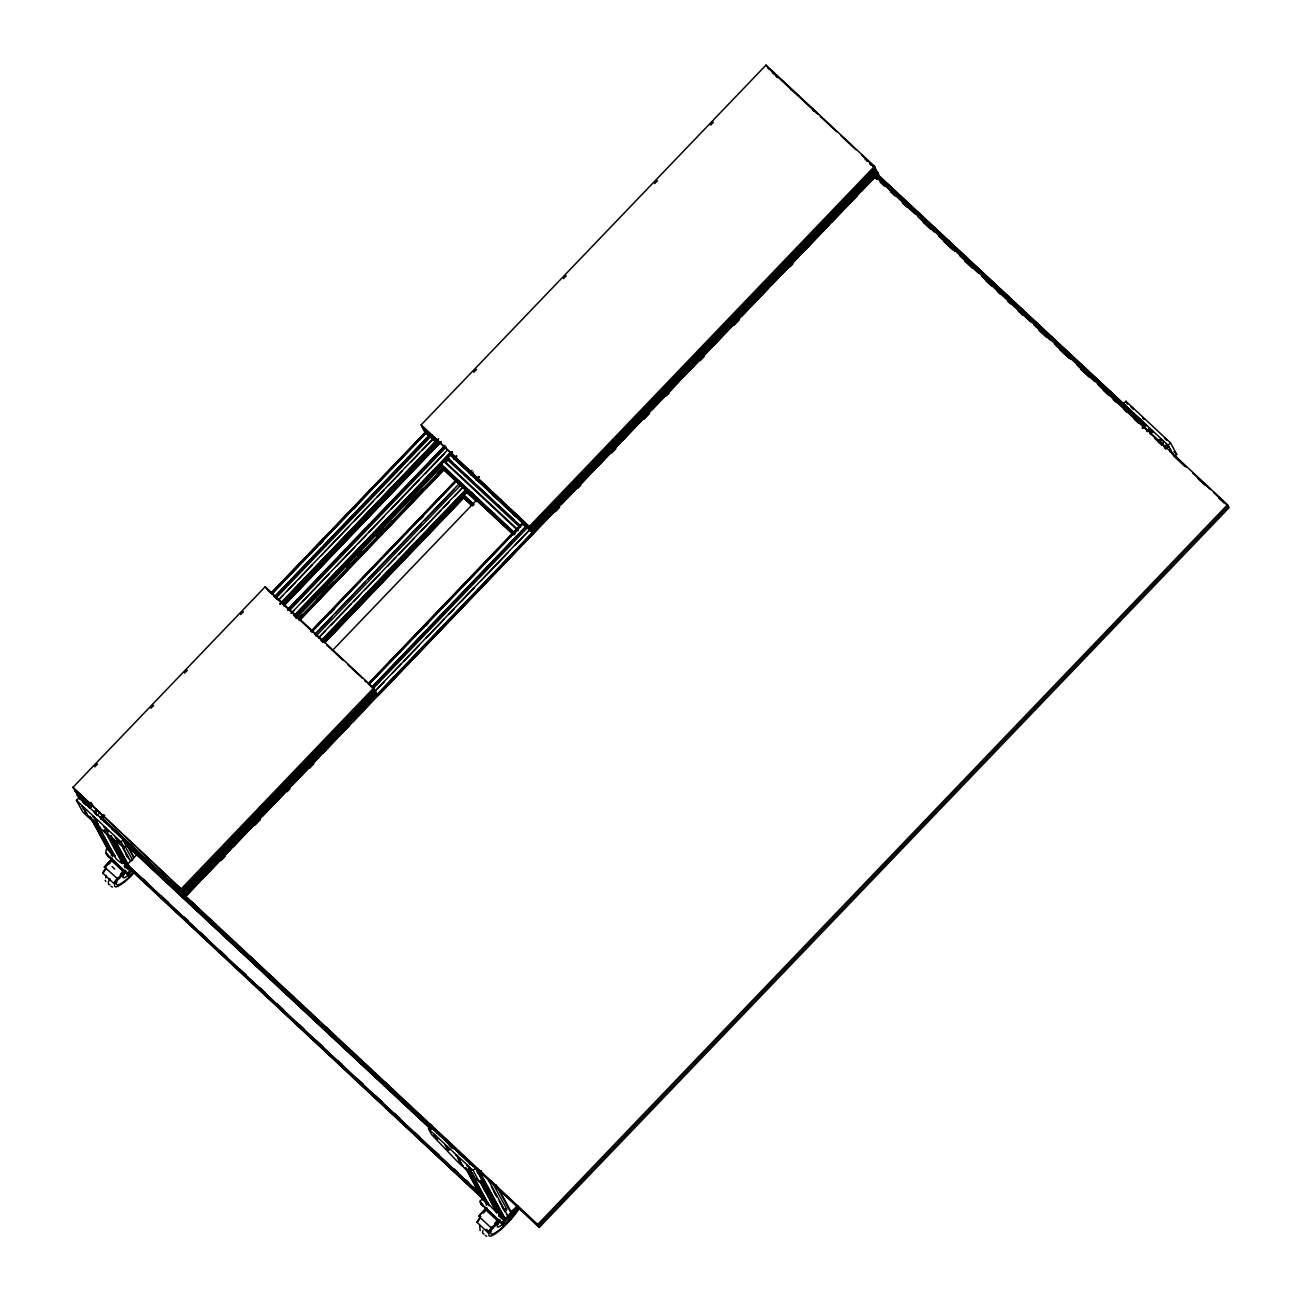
<?xml version="1.0" encoding="UTF-8"?>
<svg xmlns="http://www.w3.org/2000/svg" width="1302" height="1302" viewBox="0 0 1302 1302"><rect width="100%" height="100%" fill="white"/><g stroke="black" fill="none" stroke-linecap="round" stroke-linejoin="round"><path stroke-width="1.5" d="M482.358 1204.301L482.489 1205.717L482.44 1203.797M479.722 1225.735L480.145 1230.699M488.396 1203.341L487.941 1204.48M499.317 1216.686L500.586 1215.401M501.075 1215.401C499.691 1219.03 496.827 1213.122 500.521 1214.278M113.876 854.128C108.668 856.309 115.715 850.076 112.232 856.049M176.323 887.134L102.061 817.868L101.279 819.072L104.241 821.839M127.808 866.579L128.605 865.358M454.072 1148.071L453.812 1146.46M480.584 1193.706L480.194 1195.643L481.105 1194.715M516.129 1208.354L510.921 1216.442A6.022 1.204 -47 0 1 507.275 1221.878A6.022 1.204 -47 0 1 502.507 1225.101L502.67 1225.247A6.022 1.204 -47 0 0 507.438 1222.025A6.022 1.204 -47 0 0 510.986 1216.556L509.456 1213.724M515.299 533.429L441.053 464.163L440.646 466.1L513.427 533.983M470.38 494.923L467.418 492.156L464.293 494.255C470.738 488.803 461.526 493.8 463.121 496.632M512.972 534.292L441.557 467.776L441.98 466.116M463.984 495.802L463.219 496.599M471.519 505.274L464.033 498.308L464.179 496.859M481.138 1180.556L500.521 1216.247C500.863 1222.497 510.335 1217.142 507.194 1214.961M109.222 863.877L112.477 859.792M120.386 874.293L123.657 870.224M483.514 1213.106L486.769 1209.037M494.679 1223.538L497.95 1219.469M454.219 1148.966L438.79 1134.286M489.422 1204.985L496.843 1212.813L497.803 1211.918M445.43 461.526L447.383 459.834L446.147 461.543M468.102 491.782L468.102 492.498M113.892 854.909L112.525 856.423M488.071 1204.724L488.331 1202.934M1170.352 452.054L1170.319 450.199L1171.133 450.883M443.933 461.543L518.001 530.63M451.159 455.277L451.029 454.138L449.971 454.854L524.885 525.178M129.126 867.669L481.463 1197.205L482.163 1196.603M125.903 871.51L118.156 879.322L104.339 866.904L112.281 858.311M499.675 1219.779L491.733 1228.372L478.631 1216.149L486.557 1207.556M104.518 867.051L112.444 858.49M478.81 1216.296L486.736 1207.735M499.545 1219.681L491.619 1228.242L500.196 1220.739L492.449 1228.567M72.896 787.401L265.152 586.811L373.674 688.058L374.455 689.507L182.215 890.096L72.896 787.401L182.215 890.096M421.083 424.989L530.386 527.668L421.083 424.989L765.999 65.1L874.521 166.347L875.302 167.779L530.5 528.482M94.737 766.894L97.536 763.965M150.869 708.321L153.669 705.391M184.542 673.183L187.358 670.253M240.675 614.609L243.474 611.68M473.749 372.307L476.548 369.377M563.473 278.677L566.272 275.747M654.613 183.582L657.412 180.653M710.697 125.057L713.496 122.144M425.835 431.727L271.288 592.98L426.014 431.841M271.548 593.175L426.193 431.987M426.421 432.183L271.776 594.168M272.102 593.663L426.649 432.41M320.113 544.236L322.912 541.307M353.835 509.066L356.634 506.136M124.211 847.748L121.07 841.971L123.413 839.53L126.554 845.307L124.211 847.748L105.055 832.743L82.758 811.943L76.476 800.388L78.836 797.882L79.341 798.891M274.901 596.267L429.448 435.014M275.064 596.544L321.431 548.158M324.231 545.229L355.153 512.988M359.368 508.577L429.611 435.291M275.373 597.097L429.92 435.844M276.138 597.911L432.085 435.177M278.4 600.027L433.127 438.448M278.709 599.945L282.925 595.551M287.14 591.157L295.57 582.352M298.386 579.423L312.431 564.759M320.862 555.97L348.969 526.659M354.583 520.784L372.844 501.726M377.059 497.331L384.09 490.008M388.305 485.597L402.351 470.95M410.781 462.145L419.211 453.356M422.027 450.427L433.664 438.855M279.963 603.77L435.926 441.053M280.223 604.014L438.497 438.774M280.337 604.128L438.579 438.937M281.981 602.891L437.814 440.06M91.775 803.546C89.024 809.193 86.144 804.197 91.14 802.292M282.176 603.103L438.042 440.288M438.221 440.483L282.388 603.347L438.416 440.727M85.297 803.139L88.829 807.077L91.335 803.594M290.851 595.437L306.295 579.309M320.357 564.645L337.218 547.052M351.263 532.404L366.708 516.276M380.77 501.612L396.215 485.483M410.276 470.819L427.137 453.242M282.86 604.161L438.807 441.443M351.556 532.941L355.772 528.547M91.872 804.571C87.25 807.565 90.033 810.186 92.686 805.222M295.587 592.003L302.617 584.679M322.278 564.157L325.093 561.227M330.708 555.352L336.339 549.493M351.784 533.364L358.815 526.041M365.846 518.717L370.061 514.306M384.106 499.659L392.537 490.854M412.197 470.331L415.012 467.402M419.228 463.007L426.259 455.667M89.301 807.728L92.296 804.49M283.38 605.121L439.327 442.403M89.513 807.924L92.426 805.059M284.91 604.226L318.616 569.039M322.75 564.563L408.535 475.214M412.669 470.738L439.458 442.973M89.692 808.07L92.621 805.222M96.543 808.9L94.053 812.253M289.028 608.067L444.975 445.349M287.791 609.808L336.958 558.509M339.773 555.563L369.28 524.787M372.079 521.858L425.477 466.149M429.693 461.754L443.738 447.091M288.084 610.361L444.047 447.644M310.755 587.267L313.57 584.338M400.674 493.442L403.49 490.512M100.221 812.35L97.243 815.589L94.981 813.473L97.78 810.544M290.265 609.71L446.212 446.993M291.127 613.291L447.253 450.248M291.436 613.226L294.252 610.28M302.682 601.491L329.373 573.645M336.404 566.305L354.665 547.247M358.88 542.853L365.911 535.529M368.71 532.583L384.171 516.471M391.186 509.131L419.293 479.82M424.908 473.944L444.584 453.422M103.021 814.938C97.878 817.184 101.93 821.741 104.111 816.077M294.089 615.569L450.053 452.852M100.466 818.112L103.265 815.182M294.35 615.813L450.297 453.096M100.71 818.356L103.395 815.312M294.594 616.058L451.827 451.745M100.824 818.47L103.623 815.54M294.708 616.172L452.054 451.973M101.1 818.779L103.737 815.654M294.984 616.464L452.168 452.087M101.231 818.925L104.746 815.068M302.162 610.166L319.023 592.573M333.068 577.925L348.529 561.797M362.574 547.133L378.036 531.004M392.081 516.341L408.942 498.764M422.987 484.1L438.448 467.971M295.587 617.441L441.703 464.977M444.503 462.047L448.718 457.653M296.091 618.385L442.208 465.937M446.423 461.526L449.239 458.597M322.896 591.596L327.111 587.186M346.771 566.663L349.587 563.733M358.017 554.945L360.817 551.999M376.278 535.887L383.309 528.547M411.399 499.236L415.615 494.841M298.125 618.938L302.341 614.528M316.386 599.88L333.247 582.287M347.292 567.623L362.753 551.495M376.799 536.831L392.26 520.719M406.305 506.055L423.166 488.462M437.212 473.798L442.826 467.939M298.549 618.873L443.266 467.874M347.585 568.177L351.8 563.766M437.505 474.351L441.72 469.957M318.323 599.376L322.538 594.981M328.153 589.122L333.768 583.247M347.813 568.6L356.243 559.795M363.274 552.471L367.49 548.077M380.135 534.878L388.566 526.073M408.242 505.55L411.041 502.621M416.656 496.762L422.287 490.903M437.732 474.774L443.364 468.899M299.069 619.817L443.787 468.834M453.617 458.564L456.432 455.635M300.404 618.759L314.563 604.193M318.665 599.701L337.039 580.741M339.855 577.795L370.761 545.554M374.976 541.16L404.483 510.368M408.584 505.876L443.819 469.322M300.599 618.922L444.063 469.517L299.411 620.549M453.959 459.297L456.823 456.351M311.097 631.258L455.912 480.308M311.276 631.34L456.058 480.422M311.455 631.486L456.253 480.601M311.666 631.682L456.367 480.698M311.91 631.893L456.611 480.91M330.399 613.275L334.614 608.864M420.318 519.449L423.134 516.52M314.693 634.497L459.411 483.514M469.241 473.261L472.04 470.331M316.24 633.293L331.701 617.164M335.916 612.77L365.406 581.978M368.222 579.048L421.604 523.339M424.419 520.409L453.926 489.633M315.947 636.141L460.648 485.158M470.478 474.888L473.293 471.959M318.388 637.931L463.089 486.948M319.918 636.727L325.549 630.852M331.164 624.993L350.824 604.47M353.639 601.54L360.67 594.217M364.885 589.806L380.33 573.694M387.361 566.354L395.792 557.565M398.591 554.636L414.052 538.507M421.083 531.183L440.743 510.661M443.559 507.731L449.174 501.856M454.789 495.997L463.219 487.208M111.354 855.333L112.477 854.161M321.171 640.535L465.872 489.552M321.431 640.779L466.132 489.796M475.962 479.527L478.778 476.597M321.675 641.023L466.246 489.91M476.207 479.771L478.892 476.727M321.887 641.251L466.49 490.154M476.32 479.885L479.136 476.955M322.066 641.43L466.686 490.366M322.261 641.674L466.848 490.528M329.243 635.132L344.704 619.02M358.75 604.356L374.195 588.227M388.256 573.564L405.101 555.987M419.163 541.323L434.608 525.194M448.653 510.53L462.715 495.883M322.652 642.407L468.769 489.959M329.536 635.685L332.352 632.756M363.258 600.499L366.074 597.569M451.761 508.154L454.577 505.225M329.764 636.108L335.395 630.249M342.41 622.909L346.625 618.515M360.67 603.851L369.101 595.063M377.531 586.274L380.347 583.345M395.808 567.216L402.823 559.876M419.683 542.299L425.298 536.424M430.929 530.565L436.544 524.706M449.19 511.507L459.02 501.254M463.658 496.778L324.393 642.195L351.312 614.528M354.111 611.598L385.018 579.357M390.535 573.401L439.816 522.183M444.031 517.789L462.291 498.731M324.703 642.472L463.87 497.413M324.865 642.586L464.049 497.494M137.117 854.291L127.287 864.561L480.357 1193.967M332.401 650.528L477.118 499.545M103.574 836.128L112.297 852.192C110.572 857.432 106.976 842.313 105.934 851.736L105.967 853.445L126.489 872.6L128.231 872.535L131.014 869.606M105.967 853.445L127.287 874.033L129.012 873.967L131.811 871.054M368.254 683.778L522.851 522.525M368.368 683.81L523.062 522.672M368.612 684.006L523.258 522.851M368.824 684.201L523.371 522.948M369.068 684.429L523.616 523.16M425.494 626.213L428.309 623.284M514.013 533.853L518.229 529.458M371.867 687.033L526.415 525.764M372.03 687.31L426.828 630.135M429.627 627.206L515.332 537.775M519.547 533.381L526.578 526.041M372.323 687.863L526.871 526.61C529.686 529.816 523.795 524.022 526.919 526.789M181.434 888.648L527.652 527.408C538.784 535.871 508.171 508.561 527.684 527.359M181.499 889.738L184.184 886.695M198.213 872.047L205.228 864.723M230.487 838.374L234.702 833.98M248.731 819.332L251.53 816.403M258.545 809.079L262.76 804.685M289.418 776.871L295.033 771.012M320.292 744.663L324.507 740.268M338.536 725.621L342.751 721.227M349.766 713.919L353.965 709.525M529.605 526.22L874.521 166.347M208.287 862.51L211.103 859.58M537.759 518.701L540.574 515.771M777.522 268.537L780.321 265.608M867.246 174.907L870.062 171.978M527.863 526.561L527.082 525.487L529.735 527.619L543.634 512.988M549.33 507.015L554.847 501.286M575.972 479.217L582.971 471.91M595.519 458.874L599.799 454.349M606.732 447.156L612.428 441.183M624.96 428.146L630.656 422.173M639.054 413.385L645.987 406.208M668.512 382.674L672.711 378.28M685.243 365.244L690.857 359.385M696.554 353.412L702.152 347.553M716.084 333.052L720.38 328.543M728.794 319.755L737.127 311.113M762.451 284.65L756.755 290.623L762.549 284.829M776.383 270.149L780.679 265.624M787.677 258.317L793.211 252.588M805.905 239.291L810.121 234.913M819.934 224.66L825.533 218.817M846.267 196.911L852.175 191.02M866.107 176.519L870.403 171.994M193.298 878.817L181.971 890.633L182.833 891.512L181.564 889.884M207.23 864.268L211.542 859.792M221.307 849.49L226.987 843.68M247.933 821.806L253.646 815.866M256.445 812.936L261.962 807.175M267.577 801.316L271.89 796.824M277.326 791.014L284.406 783.739M294.236 773.502L301.348 766.081M311.178 755.827L318.095 748.601M337.739 728.111L343.451 722.154M347.601 717.711L351.768 713.463M357.383 707.604L361.696 703.113M367.148 697.302L374.227 690.044M529.686 527.766L543.813 513.053M549.428 507.194L556.328 499.984M566.142 489.731L570.455 485.255M577.47 477.932L583.068 472.089M585.884 469.159L590.083 464.765M595.584 459.02L601.296 453.063M606.748 447.253L613.812 439.995M622.34 431.125L630.738 422.353M639.152 413.564L647.468 404.889M655.882 396.101L660.195 391.625M667.031 384.35L672.808 378.459M677.007 374.065L681.125 369.768M685.324 365.39L691.037 359.433M696.537 353.688L703.65 346.267M713.463 336.03L720.478 328.722M730.292 318.469L737.306 311.162M747.022 301.022L749.822 298.093M768.147 278.97L772.249 274.689M776.464 270.295L780.761 265.803M786.375 259.961L794.692 251.27M805.905 239.568L810.218 235.092M820.032 224.839L828.446 216.067M836.747 207.392L839.66 204.365M846.495 197.09L852.273 191.199M859.287 183.891L862.087 180.962M866.188 176.665L870.501 172.173M182.199 890.959L185.014 888.029M187.814 885.1L196.228 876.311M201.843 870.452L207.457 864.593M220.087 851.427L229.917 841.173M236.931 833.85L242.546 827.991M248.161 822.132L264.99 804.571M273.42 795.782L287.449 781.135M291.648 776.741L298.679 769.433M308.493 759.18L321.122 745.997M328.137 738.673L332.352 734.279M337.967 728.436L343.582 722.577M346.381 719.648L354.795 710.859M363.225 702.071L374.439 690.353L375.09 690.923L374.699 690.141L182.508 890.845M530.158 527.928L528.889 526.61L529.865 528.042L874.96 167.844L875.497 168.772L530.532 528.97L529.361 528.107M182.459 891.203L210.533 861.908M216.148 856.065L244.206 826.77M248.422 822.376L266.666 803.35M269.465 800.421L300.339 768.213M305.954 762.354L334.012 733.059M338.227 728.681L356.471 709.639M360.67 705.245L374.716 690.613M182.264 891.333L374.96 690.695M530.158 528.84L875.351 168.479L529.914 528.091M181.645 890.975L182.801 891.821L530.093 529.198M172.385 882.3L182.801 892.456L185.421 889.201M213.479 859.922L216.278 856.993M375.676 690.711L384.106 681.923M392.537 673.118L400.967 664.329M403.783 661.383L419.228 645.271M426.259 637.931L444.519 618.873M448.734 614.479L454.349 608.62M459.98 602.745L474.026 588.097M481.056 580.757L507.747 552.911M514.778 545.587L530.223 529.458L532.127 531.574L531.037 529.507L875.953 169.732L876.409 171.522M264.339 807.598L267.138 804.669M354.144 713.887L356.943 710.957M537.693 522.379L540.476 519.417M593.777 463.854L596.56 460.908M683.501 370.224L687.7 365.813M774.641 275.129L777.44 272.216M184.461 894.458L183.338 892.375L375.578 691.769L376.701 693.852M531.167 529.768L876.132 169.944M193.168 883.033L195.984 880.103M204.398 871.331L207.213 868.401M222.642 852.289L226.857 847.895M282.99 789.337L285.789 786.408M294.203 777.62L297.019 774.69M312.447 758.578L316.663 754.183M372.795 695.626L375.594 692.697L377.58 695.528L376.929 694.731M536.587 524.625L531.118 530.646L876.181 170.171M550.697 509.945L554.912 505.567M610.996 447.042L615.195 442.647M643.172 413.418L646.036 410.472M700.72 353.412L706.335 347.569M791.86 258.317L796.059 253.939M861.875 185.226L864.772 182.247M183.647 892.993L375.952 692.518M183.452 893.546L376.278 693.071L184.038 893.725M531.965 531.297L876.93 171.408L531.444 531.346M186.023 898.266L186.837 898.917L182.247 893.888L185.877 897.208L183.956 894.588L376.538 693.559L183.794 893.888M184.233 894.799L201.24 877.19M204.04 874.26L291.046 783.478M293.845 780.549L351.377 720.511M354.193 717.581L376.376 693.917M531.818 530.923L876.669 170.92L531.574 531.509L561.406 501.221M562.952 499.708L620.452 439.734M623.251 436.805L680.734 376.831M683.534 373.902L710.176 346.104M712.975 343.175L770.475 283.201M773.274 280.272L799.916 252.474M802.716 249.545L860.199 189.571M862.998 186.642L877.206 172.189L877.987 173.345L185.34 896.118L180.962 891.284M187.488 892.391L191.606 887.915M198.701 880.673L202.835 876.197M205.716 873.365L214.065 864.479M228.175 849.929L236.508 841.059M242.205 835.282L247.738 829.341M259.049 817.721L270.181 805.922M277.293 798.679L281.411 794.204M288.523 786.978L292.641 782.486M295.538 779.654L303.871 770.768M313.782 760.612L327.811 745.981M332.01 741.587L339.041 734.263M348.855 724.01L361.484 710.827M368.499 703.519L372.714 699.125M376.929 694.536L543.618 520.767M552.015 511.979L554.831 509.049M557.63 506.136L567.314 496.029M570.243 492.97L577.258 485.646M588.471 473.944L599.604 462.161M606.699 454.935L610.833 450.443M617.929 443.217L622.047 438.741M624.927 435.91L633.26 427.04M643.155 416.884L657.184 402.269M661.383 397.875L668.398 390.551M678.212 380.314L690.825 367.148M697.839 359.84L702.038 355.446M707.653 349.603L711.771 345.111M716.067 340.815L724.4 331.945M734.295 321.806L746.827 308.541M752.523 302.78L758.041 296.84M767.952 286.684L781.965 272.053M788.979 264.745L793.178 260.351M797.394 255.973L805.661 247.331M807.207 245.72L815.622 236.948M825.435 226.711L837.967 213.447M843.663 207.685L849.181 201.745M857.676 193.054L871.608 178.341M875.302 170.969L877.727 172.857L185.03 895.548L877.564 172.58M203.421 877.011L214.667 865.293M234.344 844.77L244.174 834.501M263.834 813.978L275.08 802.244M293.341 783.186L304.587 771.468M322.847 752.41L334.093 740.675M353.753 720.152L364.999 708.434M377.645 695.235L877.971 173.378M185.47 896.411L878.069 173.622L876.702 172.206M185.535 896.508L199.58 881.845M202.396 878.915L230.503 849.604M233.302 846.658L259.993 818.812M262.809 815.882L289.5 788.019M292.315 785.09L319.006 757.243M323.221 752.849L349.912 724.986M352.728 722.057L365.374 708.858M378.019 695.675L559.258 506.559M562.073 503.63L588.764 475.783M592.98 471.373L619.671 443.526M622.486 440.597L649.177 412.734M651.993 409.805L678.684 381.958M682.899 377.564L709.59 349.701M712.406 346.771L739.097 318.925M741.912 315.979L768.603 288.133M771.419 285.203L798.11 257.34M802.325 252.946L829.016 225.1M831.832 222.17L857.123 195.772M861.338 191.378L878.069 173.622M875.335 177.511C877.304 171.018 882.463 177.544 876.572 179.09M221.047 860.589L225.262 856.179M254.769 825.403L260.4 819.528M287.091 791.681L289.89 788.752M309.567 768.229L313.782 763.835M555.433 511.686L559.648 507.292M577.925 488.234L580.725 485.288M611.631 453.047L615.846 448.653M643.953 419.325L649.568 413.466M666.429 395.873L669.244 392.944M700.15 360.687L704.366 356.292M733.872 325.5L739.487 319.641M790.07 266.861L792.885 263.932M875.774 177.446L878.183 173.784M876.295 178.39L879.094 175.461M876.213 178.797L879.468 176.209M876.327 178.895L879.306 176.095M481.74 1179.579L479.396 1182.037L457.116 1161.238L431.678 1134.66L428.537 1128.883L430.881 1126.425L432.459 1129.322M1123.545 403.701L1125.888 401.26L1170.465 442.843L1176.748 454.414L1174.404 456.856L1168.122 445.3L878.573 175.298M1142.147 428.195L1145.825 424.647L877.467 174.631M1146.183 424.843L1143.123 427.609L1146.183 424.843L1143.921 428.277M1143.465 427.853L1146.378 425.022M1143.677 428.049L1146.492 425.119M1146.704 430.881L1149.715 428.244M1147.176 431.711L1149.992 428.781L1153.019 431.694M1150.398 434.315L1152.921 431.206M1157.885 441.297L1161.107 438.79L1158.048 441.573M1158.357 442.127L1161.156 439.197L1164.2 442.127M1159.122 442.94L1161.937 440.011M1161.384 445.056L1164.053 441.541M1161.709 444.991L1164.102 441.622M1164.362 447.335C1166.527 441.948 1170.905 446.147 1165.453 448.474M1164.606 447.579L1167.422 444.649M1164.737 447.693L1167.536 444.763M1164.964 447.937L1167.666 444.893M1165.176 448.148L1167.878 445.105M479.396 1182.037L473.131 1170.465L475.474 1168.024L474.514 1167.129M1165.388 448.393L1170.465 442.843M1165.843 449.206L1168.236 445.919M478.208 1173.411L481.105 1170.547M481.301 1170.628L478.485 1173.607M518.684 1207.166L503.304 1223.213L501.579 1223.278L481.04 1204.122L480.226 1200.981L483.026 1198.052M486.769 1203.406L486.802 1204.529L487.713 1204.236L487.876 1202.462M504.785 1211.739L506.966 1209.46L491.472 1180.914M495.932 1184.608L510.579 1212.211L517.447 1205.994M480.259 1202.674L500.782 1221.829L502.523 1221.764L517.887 1205.717M1227.526 504.753L1229.104 507.634L539.272 1227.412L537.71 1224.515L1227.526 504.753L875.546 176.405L914.948 213.87M125.757 871.363L118.156 879.322M128.719 866.92L481.675 1197.059L127.808 866.481M481.268 1195.871L481.463 1197.205M127.824 873.04L126.294 873.121M501.986 1222.025L500.163 1222.106M502.116 1222.269L500.293 1222.204M130.9 869.541C129.191 871.184 124.374 866.904 126.88 865.944M115.292 855.609C112.835 859.19 128.784 867.816 121.346 860.638L125.041 860.508M450.557 454.317L522.135 520.637M464.391 498.194L467.467 500.896M129.582 868.792L481.284 1197.319M511.36 1212.325L497.869 1187.294M117.668 878.411A20.474 4.118 -47 0 0 114.901 882.675L113.811 883.407L102.63 872.991L103.721 872.242M493.132 1226.077A20.474 4.118 -47 0 0 489.194 1231.904L488.104 1232.652L476.923 1222.22L478.013 1221.488A20.474 4.118 -47 0 1 479.722 1218.737M503.744 1219.111L478.566 1172.728L479.999 1172.386L505.192 1218.786M125.61 864.837C121.558 865.993 127.938 869.15 126.473 865.26M486.785 1204.545L485.646 1203.52L486.639 1201.486L472.056 1174.664M104.339 866.904L105.202 867.23L111.5 860.589L122.567 870.957M478.631 1216.149L479.331 1216.328M129.305 869.801L110.898 835.917M1164.509 437.911L1166.95 440.32L1164.672 438.237M450.964 454.105L522.053 520.214M127.026 866.481L125.041 867.783M487.632 1202.251L485.858 1202.592L482.651 1199.516L466.083 1168.04L475.848 1185.715M110.979 886.239L112.444 887.053M485.272 1235.468L486.736 1236.298M434.038 440.336L435.828 442.159M81.196 798.582L77.225 794.952L78.673 796.385M172.515 881.698L171.246 880.233L172.515 881.421M175.64 887.15L173.736 884.839L175.103 886.32M453.275 1147.388L111.663 828.772M430.181 434.705L433.599 437.895M427.805 434.347L424.973 432.085L429.351 436.235M450.215 454.61L522.997 522.493L450.346 454.496L523.274 522.248L522.704 521.305M78.592 794.334L77.404 793.423M126.001 872.975L108.18 856.358M878.573 174.517L877.092 172.645M1168.219 446.326L1169.163 447.221M1169.782 449.223L1170.742 450.118M88.536 806.524L89.887 808.184M524.804 525.145L523.713 524.283M875.449 168.755L872.926 165.94M424.501 431.222L425.705 432.41M185.242 896.069L184.672 895.32M175.444 885.018L180.587 889.217M460.208 1154.614L454.886 1148.95L456.937 1150.724M423.101 427.609L421.994 426.617L424.24 428.976M775.65 75.044L774.771 74.002M875.921 169.683L874.277 168.235M532.616 532.42L533.055 533.267L532.241 532.013M74.735 790.363L74.279 789.484L75.874 791.404M81.993 800.339L76.753 794.09L77.534 795.294M776.61 75.711L777.864 77.453M522.118 523.095L526.317 527.001L524.315 524.95M277.798 599.506L276.773 598.383M373.609 689.083L371.737 687.277M175.217 886.743L174.289 885.767M523.176 522.167L522.086 521.321M80.04 797.166L79.617 796.336M179.627 888.469L180.132 889.412M424.468 430.327L433.371 438.514M433.55 438.839L424.485 430.344M867.669 160.96L866.546 160.065L867.344 160.797M870.615 163.759L875.074 167.991M433.403 439.913L434.819 441.329M434.917 441.15L433.143 438.725M521.646 520.035L523.306 521.467L522.753 520.849M75.207 791.16L77.225 793.26M85.216 800.567L84.272 798.744L85.672 800.6M182.638 893.53L174.598 885.734M84.256 800.649L88.243 805.141M176.958 887.899L175.135 885.588M88.91 806.443L79.031 796.84L81.212 798.777M776.252 75.728L774.12 73.84M871.494 164.947L872.617 165.81M873.854 168.674L874.83 169.439M1148.852 428.618L1151.261 430.523M425.119 430.555L426.324 431.483L425.673 430.474M432.964 438.562L431.776 437.651L432.476 438.725M527.701 525.699L521.044 519.579M524.364 524.983L532.73 532.909M275.861 597.862L274.087 596.283M83.621 798.468L76.606 791.925M79.031 796.368L85.59 802.585M181.483 893.091L183.907 894.979M177.3 890.015L179.725 891.903M459.606 1153.8L462.796 1156.322L460.55 1154.109M477.183 1171.979L478.094 1172.842M777.587 76.769L778.173 77.355L777.034 76.118M432.964 436.951L431.873 435.779L433.468 437.618M425.103 432.215L424.468 431.222M372.828 688.546L374.699 690.141M185.014 895.76L180.425 891.675M424.957 430.409L422.955 428.325L423.834 430.067M814.401 111.467L813.148 110.296M422.434 427.479L422.938 427.984M433.354 437.521L434.25 439.067M435.779 441.866L434.201 439.002M87.332 803.383L85.411 801.576M877.076 172.613L875.904 171.213M374.602 691.053L375.546 691.736M77.241 793.96L75.158 791.144M1142.603 417.437L1144.653 419.521L1143.888 418.918M171.604 880.933L173.28 882.154M876.816 171.506L875.009 169.585M520.328 519.156L518.945 517.415L519.612 518.18M370.435 686.056L371.298 686.854M84.679 800.209L87.494 803.692M1152.27 431.076L1150.919 429.92L1152.612 431.678M772.77 72.733L773.762 73.677M183.436 892.57L375.741 692.094M775.178 74.507L771.516 71.398M873.414 166.656L874.879 167.763M768.18 67.916L817.33 113.697M531.786 532.095L532.469 532.664L531.004 531.362M376.311 694.357L374.911 693.12M178.358 886.808L179.985 888.55M773.827 72.766L778.287 76.932M781.249 79.699L799.086 96.332M802.065 99.115L818.405 114.364M820.293 116.464L836.649 131.73M841.108 135.88L855.984 149.763M861.924 155.296L875.302 167.779M767.659 67.623L769.157 69.104M776.025 75.223L778.108 77.29M865.114 158.584L866.53 159.902M864.609 158.388L866.058 159.723M869.671 163.808L871.119 165.159M878.101 175.477L1145.532 424.777M877.873 175.672L1145.321 424.94M1173.769 451.631L1176.748 454.414M877.76 175.77L1145.076 425.152M877.515 176.014L1144.832 425.396M886.646 184.754L889.624 187.521M907.445 204.154L911.905 208.304M928.228 223.537L932.688 227.704M968.639 261.49L971.601 264.273M1002.491 292.82L1005.469 295.587M1023.291 312.203L1027.734 316.37M1045.571 332.986L1050.014 337.153M1066.354 352.386L1069.333 355.153M1084.468 369.556L1087.447 372.323M1118.337 400.87L1121.299 403.653M917.91 216.637L934.25 231.886M938.709 236.036L955.05 251.27M959.493 255.436L978.811 273.436M981.773 276.219L1030.793 321.936M1033.755 324.703L1050.096 339.936M1054.555 344.102L1070.879 359.336M1076.819 364.885L1094.657 381.502M1097.619 384.285L1146.623 430.002M1149.601 432.769L1165.941 448.002M1171.881 453.552L1186.724 467.402M1192.665 472.952L1210.486 489.568M1213.464 492.335L1228.307 506.201L538.491 1225.963L186.511 897.615M880.087 182.068L884.546 186.219M890.487 191.768L894.93 195.918M902.367 202.852L906.81 207.002M923.151 222.235L930.588 229.168M943.95 241.635L952.852 249.951M964.733 261.035L972.171 267.968M985.533 280.435L991.473 285.968M997.413 291.518L1000.375 294.285M1007.813 301.218L1010.775 303.984M1018.213 310.918L1022.656 315.068M1038.996 330.301L1046.417 337.234M1059.795 349.701L1068.698 358.017M1080.579 369.101L1089.497 377.417M1102.859 389.884L1108.799 395.417M1113.259 399.584L1116.221 402.351M1123.659 409.267L1126.621 412.05M1134.042 418.967L1138.501 423.134M1154.841 438.367L1162.263 445.3M1175.625 457.767L1184.543 466.083M1197.905 478.55L1205.343 485.467M1218.705 497.934L1224.645 503.483M432.394 437.358L433.257 438.107M425.689 431.776L424.061 430.441M432.606 439.197L431.873 438.611M492.091 494.614L496.632 498.666M512.972 513.916L515.95 516.682M523.941 524.771C519.368 519.856 523.534 524.234 522.314 522.883M529.393 529.784L530.37 530.842L529.572 529.963M520.068 525.536L447.286 457.653L451.875 462.047M454.854 464.83L472.675 481.447M477.118 485.613L493.458 500.847M497.917 504.997L514.257 520.247M517.22 523.013L520.198 525.78M447.139 459.346L519.905 527.229M444.958 461.624L517.724 529.507M470.982 492.286L473.944 495.069M491.765 511.686L494.744 514.453M440.808 464.423L514.957 533.82M440.613 464.668L513.281 532.681M440.434 464.912L513.134 532.909M440.32 465.123L513.037 533.153L440.255 465.367M441.166 467.044L513.948 534.927M466.197 491.896L476.597 501.595M463.512 494.695L473.912 504.395M463.268 494.955L473.57 504.785M463.073 495.216L473.375 505.03M462.894 495.444L473.228 505.257M462.78 495.655L473.114 505.502L462.715 495.899M463.626 497.576L472.545 505.892M273.306 595.242L323.921 642.342M326.883 645.125L343.24 660.374M347.699 664.541L362.574 678.407M368.515 683.957L374.455 689.507M267.268 589.773L268.7 591.108M270.181 592.377L270.816 592.947L265.152 586.811M274.25 596.153L275.096 596.967M364.723 680.734L366.155 682.053M375.399 693.299L376.831 694.633M180.36 888.729L181.906 890.584M173.264 883.13L174.191 884.025M182.378 892.342L183.37 893.384M87.625 804.473L84.06 801.348L86.941 804.229M537.71 1224.515L185.714 896.183L187.293 899.064M101.833 818.128L178.341 889.494M190.938 901.244L195.284 905.541M210.24 919.261L216.067 924.925M229.445 937.391L236.866 944.324M249.626 955.993L252.588 958.777M253.206 959.558L256.168 962.341M268.928 974.01L273.387 978.16M287.368 991.424L294.171 997.56M306.784 1009.31L311.129 1013.591M326.086 1027.327L333.41 1034.374M346.771 1046.841L357.171 1056.54M365.471 1064.059L368.433 1066.843M369.052 1067.624L372.014 1070.407M384.774 1082.076L389.233 1086.226M405.557 1101.476L411.497 1107.009M424.11 1118.76L426.975 1121.657M429.318 1123.642L432.297 1126.409M435.877 1129.973L449.239 1142.44M101.621 818.372L175.786 887.769L174.354 886.044M178.748 890.552L184.786 895.971M101.442 818.616L183.061 894.93M189.002 900.463L453.356 1147.062M539.272 1227.412L78.315 797.003L88.243 806.622M86.062 805.173L83.035 802.244M471.861 1164.769L473.977 1166.738L466.067 1159.366L468.036 1161.091M123.934 840.587L434.347 1130.136M124.455 841.531L440.792 1136.63M445.251 1140.78L452.673 1147.713M458.613 1153.246L460.875 1155.362M127.238 844.689L130.216 847.456M133.178 850.222L140.6 857.155M146.54 862.689L150.999 866.855M155.459 871.005L161.399 876.539M165.859 880.705L171.799 886.239M179.22 893.172L182.199 895.939M185.161 898.706L194.079 907.022M202.982 915.339L214.863 926.422M225.262 936.122L235.662 945.822M249.024 958.288L256.445 965.221M263.867 972.138L266.845 974.905M271.304 979.071L277.245 984.605M283.185 990.155L289.125 995.688M295.066 1001.238L309.909 1015.088M318.827 1023.405L330.708 1034.488M341.108 1044.188L351.491 1053.888M364.869 1066.354L372.291 1073.271M379.712 1080.204L384.171 1084.354M387.15 1087.137L394.571 1094.054M399.03 1098.221L404.971 1103.754M410.911 1109.304L415.354 1113.454M418.333 1116.221L425.754 1123.154M124.032 842.085L431.45 1128.867M449.288 1145.5L452.25 1148.266M126.896 844.982L143.236 860.215M146.198 862.982L217.483 929.482M220.461 932.265L238.282 948.881M242.742 953.031L259.179 968.2M263.525 972.431L279.979 987.583M282.843 990.448L333.328 1037.548M336.307 1040.314L354.225 1056.866M358.571 1061.097L375.025 1076.249M379.37 1080.497L429.872 1127.597M124.553 843.045L431.011 1129.192M124.943 843.777L430.946 1129.192M76.476 800.388L121.07 841.971M428.537 1128.883L473.131 1170.465M143.448 879.224L149.388 884.758M161.269 895.841L168.707 902.774M183.549 916.624L188.009 920.774M200.117 932.281L207.311 938.791M220.689 951.257L226.629 956.807M239.991 969.274L245.932 974.807M259.293 987.274L265.234 992.824M277.114 1003.907L284.536 1010.84M299.395 1024.69L303.854 1028.84M315.963 1040.347L323.156 1046.857M338.015 1060.707L342.459 1064.857M357.318 1078.723L363.258 1084.257M375.139 1095.34L382.56 1102.273M394.441 1113.356L400.381 1118.89M415.24 1132.756L419.7 1136.906M433.289 1149.796L439.002 1154.923M453.845 1168.773L458.304 1172.923M465.725 1179.856L468.704 1182.623M473.163 1186.773L479.103 1192.323M128.263 865.749L481.626 1195.627M128.068 866.009L479.966 1194.455M127.921 866.221L479.82 1194.748M111.337 854.21L112.509 855.3M126.912 873.349L125.236 870.403L125.741 871.087M133.146 872.779A6.022 1.204 -47 0 1 128.377 876.002L128.214 875.872A6.022 1.204 -47 0 0 132.983 872.649M485.679 1209.77L496.859 1220.202M112.005 866.481L114.804 869.085M486.395 1229.3L489.194 1231.904M526.203 524.218L528.677 526.399M520.491 519.612L521.37 520.67M521.418 521.614L519.823 519.059M425.819 432.655L426.389 433.533M181.108 889.396L181.808 890.145L180.929 889.217M173.703 884.481L172.84 882.17M1152.319 431.418L1151.033 430.067L1152.026 431.141M470.852 1164.558L469.42 1163.044L470.868 1164.59M459.378 1153.865L458.825 1153.312M1143.563 418.626L1142.619 417.698M813.766 110.589L812.855 110.003M791.486 89.789L790.558 89.203M525.324 523.843C522.102 521.044 528.335 526.675 525.097 523.86M470.787 1164.232L469.55 1163.223L470.559 1164.281M82.238 798.875C79.08 796.157 85.248 801.674 82.01 798.891M176.763 889.624L175.265 887.769L178.944 891.105L175.705 887.704M446.195 1145.906C442.045 1142.31 450.036 1149.536 445.886 1145.939M436.626 1138.404C432.476 1134.791 440.467 1142.033 436.316 1138.42M472.886 1175.397C476.923 1178.994 469.583 1171.833 472.886 1175.397L489.34 1205.815M276.805 598.725L277.424 599.538M83.751 801.707C86.795 804.962 80.545 798.549 83.523 801.772M790.851 89.496L792.088 90.408M429.855 433.892L430.734 434.933L424.338 429.074M436.772 1132.773L437.716 1133.375M116.431 838.211C119.849 841.889 112.704 834.549 116.122 838.228M94.135 817.412C97.552 821.074 90.505 813.831 93.825 817.428M86.127 812.79C89.529 816.452 82.417 809.144 85.818 812.822M276.252 597.895L275.78 597.699M276.642 598.334L276.919 598.969M475.425 1168.496L474.742 1167.552M80.545 798.126L79.764 797.247M1148.527 428.667L1151.749 432.02M866.204 159.951L867.49 161.285M777.261 77.567L775.813 75.907M530.711 530.825L528.677 528.433M433.761 440.06L427.398 434.217L429.302 436.154M469.794 1163.662L461.461 1155.818M173.573 882.691L174.859 884.025M182.606 892.13L173.817 884.074M175.998 887.606L179.22 890.975M181.987 894.018L185.209 897.387M430.832 435.731L430.116 434.738M83.182 798.647L82.4 797.589M77.892 793.26L78.657 794.318M872.535 165.663L870.664 163.857M108.196 856.472L107.822 855.137L108.31 856.602M177.511 888.892L176.584 887.818M475.604 1168.268L503.304 1218.851M105.169 880.331L105.853 881.454M126.766 873.203L128.377 876.002M500.196 1220.739L501.205 1222.578M500.049 1220.609L502.67 1225.247M1125.888 401.26L1127.451 404.157M765.999 65.1L766.78 66.548M487.534 1178.505L507.878 1215.97M491.424 1186.529L497.234 1197.238M499.171 1200.802L504.02 1209.721M494.125 1192.111L496.062 1195.675M501.872 1206.384L503.809 1209.949M479.575 1172.695L504.916 1218.997M479.413 1172.76L504.606 1219.144L479.071 1172.809M478.729 1172.776L504.086 1219.193M482.261 1183.306L488.071 1193.999M490.984 1199.354L495.818 1208.272M502.523 1221.764L503.304 1223.213M481.122 1183.111L485.955 1192.03M489.829 1199.175L493.702 1206.303M479.396 1180.702L496.843 1212.813M500.782 1221.829L501.579 1223.278M471.877 1176.259L475.751 1183.388M468.232 1170.27L485.662 1202.381M467.337 1169.375L473.147 1180.084M477.997 1189.003L482.83 1197.921M477.785 1189.296L482.635 1198.214M465.432 1167.666L482.879 1199.777M480.226 1200.981L481.04 1204.122M127.45 845.193L134.236 857.676M127.466 846.088L133.276 856.781M124.927 845.942L132.674 860.215M120.988 843.533L130.672 861.387M122.941 848.009L128.752 858.702M125.643 853.575L127.58 857.155M115.39 840.994L127.987 864.186M114.153 839.432L128.686 866.188M113.844 839.578L128.54 866.269M113.502 839.627L129.972 869.964M111.207 836.03L129.793 869.948M110.605 835.705L129.012 869.606M107.822 833.117L126.229 867.002M108.929 835.851L111.842 841.206M113.779 844.77L119.589 855.479M128.231 872.535L129.012 873.967M113.599 846.365L117.473 853.51M104.144 829.667L122.551 863.568M126.489 872.6L127.287 874.033M97.617 824.475L115.048 856.586M98.724 827.209L101.637 832.564M103.395 837.723L107.269 844.868M94.9 822.815L111.37 853.152M93.044 820.146L96.918 827.275M102.728 837.983L104.665 841.548M91.791 818.795L107.301 847.342M90.733 817.51L108.196 849.799M89.871 816.224L108.587 850.548M488.934 1204.496L487.453 1203.504L486.427 1204.968M106.715 853.184L106.748 854.893M484.181 1233.905A26.154 5.257 -47 0 1 482.993 1230.439M519.498 1207.996A23.534 4.72 -47 0 1 497.055 1232.522A23.534 4.72 -47 0 1 491.049 1229.169M517.903 1209.167A20.913 4.199 -47 0 1 496.697 1231.887A20.913 4.199 -47 0 1 494.435 1225.215M503.614 1223.441A11.441 2.295 -47 0 1 497.559 1227.021A11.441 2.295 -47 0 1 499.935 1221.39M488.104 1232.652A20.262 4.069 -47 0 1 492.026 1226.809M476.923 1222.22A20.262 4.069 -47 0 1 480.861 1216.393M505.827 1208.712A1.839 1.807 -28.5 0 1 505.843 1209.656M109.889 884.66A26.154 5.257 -47 0 1 109.889 878.541M105.804 877.857A23.534 4.72 -47 0 1 106.064 875.465M132.69 874.391A23.534 4.72 -47 0 1 117.213 886.564A23.534 4.72 -47 0 1 116.757 879.94M132.511 873.837A20.913 4.199 -47 0 1 118.742 884.66A20.913 4.199 -47 0 1 118.336 878.752M126.994 876.116A11.441 2.295 -47 0 1 125.643 872.145M113.811 883.407A20.262 4.069 -47 0 1 117.131 878.362M102.63 872.991A20.262 4.069 -47 0 1 105.967 867.946M104.095 871.591A20.474 4.118 -47 0 1 105.95 868.743M125.383 870.55L117.44 879.127L125.252 870.436M441.069 441.655L283.706 605.853L441.118 441.655M452.412 452.364L295.115 616.611L452.543 452.526M179.546 891.447L181.727 893.579L179.692 891.544M1131.064 406.729L1133.505 409.121L1131.064 406.729M427.333 432.183L429.237 434.038L427.333 432.183M428.928 435.112L430.832 436.984L428.928 435.112M79.617 795.034L81.505 796.905L79.617 795.034M81.652 805.84L84.109 808.249L81.652 805.84M83.23 808.737L85.672 811.13L83.23 808.737M86.371 814.515L88.813 816.924L86.534 814.629M94.379 819.137L96.82 821.529L94.379 819.137M95.941 822.018L98.382 824.426L96.104 822.132M103.948 826.64L106.39 829.048L103.948 826.64M97.52 824.915L99.961 827.307L97.52 824.915M105.527 829.52L107.968 831.929L105.69 829.651M116.659 839.92L119.117 842.329L116.659 839.92M176.567 885.799L178.472 887.655L176.567 885.799M178.162 888.729L180.067 890.601L178.293 888.827M433.712 1134.335L436.17 1136.744L433.712 1134.335M447.204 1142.293L449.662 1144.702L447.204 1142.293M446.44 1147.632L448.881 1150.04L446.44 1147.632M456.009 1155.134L458.45 1157.543L456.009 1155.134M457.572 1158.031L460.029 1160.424L457.572 1158.031M459.15 1160.912L461.592 1163.321L459.15 1160.912M467.158 1165.534L469.599 1167.943L467.158 1165.534M460.713 1163.809L463.154 1166.201L460.875 1163.923M468.72 1168.431L471.178 1170.823L468.72 1168.431M470.299 1171.312L472.74 1173.72L470.299 1171.312M76.818 793.146L85.948 801.723L76.851 793.162"/></g></svg>
